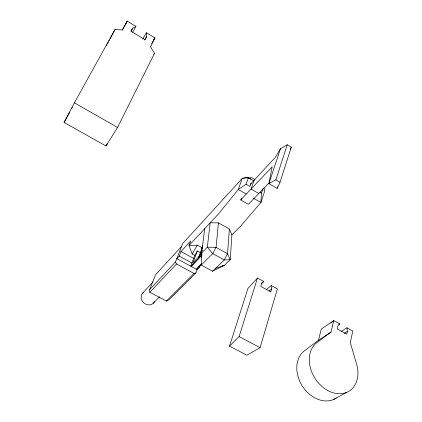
<?xml version="1.0" encoding="UTF-8"?>
<svg xmlns="http://www.w3.org/2000/svg" width="422" height="422" viewBox="0 0 422 422"><rect width="100%" height="100%" fill="white"/><g stroke="black" fill="none" stroke-linecap="round" stroke-linejoin="round"><path stroke-width="0.63" d="M262.837 188.95L261.445 193.118L260.912 202.465L240.667 226.118L231.889 234.89L230.233 259.73L224.272 265.401L212.556 271.214L201.273 265.095L201.626 253.026L204.739 228.655M201.658 257.42L201.626 253.026L207.339 247.16L210.198 222.795L218.454 222.874L229.357 228.972L227.548 253.691L224.277 259.926L212.556 271.214M218.454 222.874L216.038 247.355L212.751 253.606L201.273 265.095L201.479 263.449M341.087 331.602L346.931 327.804L347.427 331.275L346.778 334.134L337.215 328.912L337.89 326.053L339.752 323.864L333.776 320.593L321.258 329.07L318.457 340.343L303.793 351.278A28.501 21.912 58.1 0 0 303.165 387.296A28.501 21.912 58.1 0 0 336.313 397.988M346.931 327.804L352.808 331.022L350.26 342.49L356.817 364.898A29.15 22.108 57.7 0 1 344.563 393.104A29.15 22.108 57.7 0 1 313.957 376.64A29.15 22.108 57.7 0 1 316.257 343.081L331.033 332.035L333.776 320.593L330.764 323.12M271.24 285.573L271.589 289.028L270.75 291.839L260.749 286.38L261.619 283.568L263.729 281.458L257.489 278.035L247.93 288.442L229.515 346.146L246.907 355.218L260.11 347.665L277.375 288.938L271.24 285.573L266.308 289.645M229.515 346.146L239.105 336.608L257.489 278.035M269.294 182.768L248.347 204.317L240.704 199.959L272.179 166.801L268.898 183.612L277.17 188.412L277.766 186.556M277.17 188.412L280.023 182.257L291.275 147.178L287.261 144.783L280.435 148.739L275.323 157.364L250.373 184.319M280.435 148.739L268.898 183.612L275.851 179.825L287.261 144.783M254.234 179.825L251.043 189.072L258.818 193.545M251.064 183.206L249.924 186.482L246.068 184.261L238.288 189.499L218.633 213.738L189.024 245.53L192.147 253.981L194.774 255.41L190.902 265.744L191.129 266.393L202.106 254.814M198.583 257.457L202.803 245.63M246.068 184.261L248.368 177.725L246.949 177.382L242.275 178.342L182.705 243.531L175.541 261.92L149.541 289.724L149.821 292.293L166.421 301.023L168.847 299.884L195.94 272.923L197.153 269.621L199.638 267.142L200.476 264.858M238.219 189.694L242.275 178.342L248.368 177.725L253.458 180.674M199.981 252.44L197.359 251.006L192.97 262.737L202.085 253.395M197.153 269.621L176.823 258.633L179.208 256.07L180.975 251.517L190.791 240.915L189.024 245.53L197.327 245.156L202.291 247.878M149.541 289.724L155.554 274.775L181.597 246.379M126.199 23.5L127.18 21.1L135.921 26.391L132.724 32.135M290.236 149.467L291.275 147.178M198.989 256.961L202.328 250.125M122.306 30.131L127.18 21.1L122.348 29.957L115.011 29.524L74.393 102.82L64.091 122.406L106.006 146.017L117.548 127.455L154.521 53.246L150.464 46.874L154.985 37.927L146.418 32.742L142.81 38.988M106.006 146.017L107.183 143.67M146.418 32.742L146.555 36.703L145.02 39.679L131.015 31.233L132.603 28.274L135.921 26.391M106.397 45.813L107.009 44.648M107.626 43.487L108.243 42.321M108.86 41.161L109.472 39.995M110.089 38.829L115.011 29.524M64.091 122.406L69.83 112.046M71.74 108.591L72.378 107.441M131.01 31.149L132.603 28.274M144.582 40.095L146.555 36.703M192.147 253.981L197.327 245.156M194.774 255.41L197.359 251.006M151.646 43.545L154.985 37.927L153.803 39.504M153.845 54.354L154.521 53.246M240.704 199.959L241.743 198.282M142.43 293.359L153.086 281.859M149.821 292.293L176.48 263.982L175.541 261.92M191.129 266.393L201.98 254.935M201.695 263.824L196.436 269.262L201.458 264.051M201.579 248.933L202.476 247.999M153.16 303.349L159.542 296.803M166.421 301.023L194.046 273.445L195.94 272.923M261.292 283.515L263.729 281.458M269.12 291.053L271.589 289.028M338.65 324.597L339.752 323.864M318.457 340.343L331.033 332.035M344.231 333.327L347.427 331.275M333.491 399.523L346.778 392.333M215.431 268.445L224.272 265.401L222.373 265.818M239.105 336.608L260.11 347.665M176.48 263.982L194.046 273.445M179.208 256.07L192.263 263.143M198.504 266.525L199.638 267.142M180.975 251.517L193.967 258.58M74.393 102.82L117.548 127.455M238.288 189.499L246.205 194.036M253.559 198.25L260.912 202.465L264.641 191.256L263.887 187.737M259.799 192.174L261.445 193.118M254.899 179.603L251.122 177.414L249.676 177.715L250.462 179.303M246.949 177.382L248.637 178.358M275.851 179.825L280.023 182.257M229.357 228.972L231.889 234.89M154.077 302.099A7.332 6.177 43 0 1 143.696 302.759A7.332 6.177 43 0 1 143.612 292.356M154.394 301.377A7.332 6.177 43 0 1 154.246 301.741M230.233 259.73L224.277 259.926L212.751 253.606L207.339 247.16L216.038 247.355L227.548 253.691L230.233 259.73"/></g></svg>
